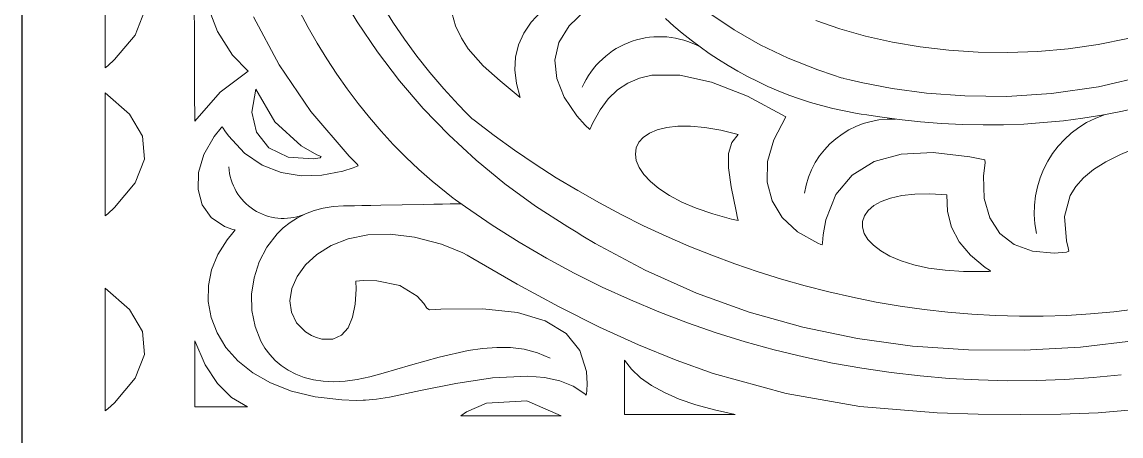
# Model space of a CAD drawing. Header units: inches. Extents: x 249 to 1192, y -18 to 440.
# Drawn here: x 695.657 to 696.212, y 263.928 to 264.137 of the extents above; entities that cross this region are included whole.
import ezdxf

# ---------------------------------------------------------------- set-up
doc = ezdxf.new("R2010")
doc.units = ezdxf.units.IN
doc.header["$MEASUREMENT"] = 0
doc.layers.add('KACA', color=141, linetype='Continuous', lineweight=30)
doc.layers.add('KUSEN', color=16, linetype='Continuous', lineweight=15)

# ---------------------------------------------------------------- blocks, each defined once
blk = doc.blocks.new('GORGA')
blk.add_lwpolyline([(366.59218, 151.19092), (367.59218, 151.19092), (367.59218, 149.19092), (366.59218, 149.19092)], close=True)
blk.add_lwpolyline([(366.59218, 151.19092), (367.59218, 151.19092), (367.59218, 149.19092), (366.59218, 149.19092)], close=True)
at = {"lineweight": 9}
for points in [[(367.0295, 149.28214), (367.05773, 149.27877), (367.08602, 149.27715), (367.11429, 149.2773), (367.14243, 149.27928), (367.17032, 149.2831), (367.19789, 149.2888), (367.22501, 149.29643), (367.25159, 149.30601), (367.27753, 149.31758), (367.30272, 149.33117), (367.30889, 149.33489), (367.31234, 149.33698), (367.31654, 149.33947), (367.33282, 149.34995), (367.34828, 149.36123), (367.36291, 149.37326), (367.37669, 149.386), (367.38959, 149.3994), (367.40161, 149.41341), (367.41272, 149.42799), (367.42291, 149.44308), (367.43216, 149.45866)], [(367.02409, 149.41604), (367.04863, 149.41027), (367.07233, 149.40688), (367.0949, 149.40548), (367.11602, 149.4057), (367.13539, 149.40716), (367.15269, 149.40949), (367.16762, 149.41231), (367.1741, 149.41379), (367.17708, 149.41452), (367.17744, 149.41461), (367.17846, 149.41491), (367.18245, 149.41615), (367.19028, 149.41881), (367.20526, 149.42477), (367.21933, 149.43156), (367.23252, 149.43912), (367.2448, 149.44739)], [(367.0295, 149.28214), (367.05773, 149.27877), (367.08602, 149.27715), (367.11429, 149.2773), (367.14243, 149.27928), (367.17032, 149.2831), (367.19789, 149.2888), (367.22501, 149.29643), (367.25159, 149.30601), (367.27753, 149.31758), (367.30272, 149.33117), (367.30889, 149.33489), (367.31234, 149.33698), (367.31654, 149.33947), (367.33282, 149.34995), (367.34828, 149.36123), (367.36291, 149.37326), (367.37669, 149.386), (367.38959, 149.3994), (367.40161, 149.41341), (367.41272, 149.42799), (367.42291, 149.44308), (367.43216, 149.45866)], [(367.02409, 149.41604), (367.04863, 149.41027), (367.07233, 149.40688), (367.0949, 149.40548), (367.11602, 149.4057), (367.13539, 149.40716), (367.15269, 149.40949), (367.16762, 149.41231), (367.1741, 149.41379), (367.17708, 149.41452), (367.17744, 149.41461), (367.17846, 149.41491), (367.18245, 149.41615), (367.19028, 149.41881), (367.20526, 149.42477), (367.21933, 149.43156), (367.23252, 149.43912), (367.2448, 149.44739)], [(367.30754, 149.44901), (367.31591, 149.44121), (367.32104, 149.43273), (367.32307, 149.42374), (367.32214, 149.41444), (367.31839, 149.40501), (367.31198, 149.39562), (367.30781, 149.391), (367.30549, 149.38872), (367.30386, 149.39215), (367.30024, 149.39872), (367.29609, 149.40424), (367.2914, 149.40872), (367.28618, 149.41219), (367.28043, 149.41465), (367.27416, 149.41614), (367.26006, 149.41626), (367.24392, 149.41269), (367.22577, 149.40557), (367.20645, 149.39506), (367.21253, 149.38354), (367.21566, 149.37251), (367.21593, 149.36214), (367.21342, 149.35264), (367.20824, 149.3442), (367.20048, 149.33701), (367.19023, 149.33126), (367.18877, 149.33065), (367.18808, 149.33045), (367.18802, 149.3315), (367.18765, 149.33555), (367.18627, 149.34309), (367.18113, 149.35591), (367.17293, 149.3657), (367.16188, 149.37249), (367.14816, 149.37628), (367.13197, 149.37708), (367.11349, 149.37491), (367.10854, 149.3739), (367.10601, 149.37332), (367.10587, 149.37182), (367.10664, 149.36538), (367.10625, 149.35377), (367.10344, 149.344), (367.09833, 149.3362), (367.09111, 149.33054), (367.0819, 149.32716), (367.07088, 149.32621), (367.06474, 149.3267), (367.06346, 149.32716), (367.06392, 149.32894), (367.06469, 149.33237), (367.06565, 149.34477), (367.06293, 149.3553), (367.06006, 149.35999), (367.05612, 149.36437), (367.05107, 149.36849), (367.04484, 149.37239), (367.0374, 149.37612), (367.02869, 149.37974)], [(367.47524, 149.44569), (367.46225, 149.4215), (367.44625, 149.39781), (367.42693, 149.37529), (367.42427, 149.37259), (367.42292, 149.37125), (367.42235, 149.37034), (367.42495, 149.36937), (367.43018, 149.36771), (367.4407, 149.3656), (367.45114, 149.36528), (367.46129, 149.36692), (367.47093, 149.37071), (367.47987, 149.37684), (367.48788, 149.38549), (367.48972, 149.38806), (367.49061, 149.38942), (367.49105, 149.39009), (367.49154, 149.38956), (367.49511, 149.38519), (367.50033, 149.37614), (367.50304, 149.36707), (367.50328, 149.35842), (367.50114, 149.35067), (367.49666, 149.34428), (367.48991, 149.3397), (367.4857, 149.33824), (367.48457, 149.33797), (367.48566, 149.33653), (367.48859, 149.33302), (367.49328, 149.32562), (367.49642, 149.31782), (367.49803, 149.3098), (367.4981, 149.30171), (367.49665, 149.29371), (367.49368, 149.28596), (367.48919, 149.27861), (367.48318, 149.27184), (367.47567, 149.26579), (367.46666, 149.26062), (367.45616, 149.2565), (367.44416, 149.25358), (367.43068, 149.25203), (367.42338, 149.25181), (367.41993, 149.25184), (367.41872, 149.25187), (367.41316, 149.2524), (367.40656, 149.25349), (367.39093, 149.25671), (367.37316, 149.26035), (367.35463, 149.2632), (367.33667, 149.26407), (367.32833, 149.26338), (367.32064, 149.26174), (367.31378, 149.25901), (367.3079, 149.25503), (367.30724, 149.25444), (367.30707, 149.25512), (367.30691, 149.25682), (367.30676, 149.26012), (367.30713, 149.26632), (367.31052, 149.27706), (367.31745, 149.28562), (367.32792, 149.29198), (367.34194, 149.29615), (367.3595, 149.29813), (367.3806, 149.29792), (367.38643, 149.29753), (367.38775, 149.29849), (367.38917, 149.30069), (367.39254, 149.30453), (367.40139, 149.30992), (367.41306, 149.31229), (367.41995, 149.31234), (367.42361, 149.31203), (367.42349, 149.30796), (367.42391, 149.30039), (367.42524, 149.2938), (367.42754, 149.28848), (367.43087, 149.28469), (367.43527, 149.2827), (367.4408, 149.28278), (367.44401, 149.28369), (367.44601, 149.28455), (367.44899, 149.28644), (367.45348, 149.29099), (367.45609, 149.29633), (367.45688, 149.3022), (367.45593, 149.30833), (367.4533, 149.31445), (367.44906, 149.32029), (367.4433, 149.32558), (367.43606, 149.33005), (367.42744, 149.33344), (367.41749, 149.33546), (367.40629, 149.33586), (367.39391, 149.33437), (367.38041, 149.33071), (367.37327, 149.32798), (367.36961, 149.32638), (367.36739, 149.32522), (367.36452, 149.3235), (367.34219, 149.31056), (367.32092, 149.29901), (367.30056, 149.28879), (367.28093, 149.27982), (367.26187, 149.27205), (367.24319, 149.26541), (367.20636, 149.25523), (367.16909, 149.24874), (367.13002, 149.24542), (367.1094, 149.24477), (367.08783, 149.24472), (367.06766, 149.24488), (367.04867, 149.24555), (367.01227, 149.24876)], [(367.30754, 149.44901), (367.31591, 149.44121), (367.32104, 149.43273), (367.32307, 149.42374), (367.32214, 149.41444), (367.31839, 149.40501), (367.31198, 149.39562), (367.30781, 149.391), (367.30549, 149.38872), (367.30386, 149.39215), (367.30024, 149.39872), (367.29609, 149.40424), (367.2914, 149.40872), (367.28618, 149.41219), (367.28043, 149.41465), (367.27416, 149.41614), (367.26006, 149.41626), (367.24392, 149.41269), (367.22577, 149.40557), (367.20645, 149.39506), (367.21253, 149.38354), (367.21566, 149.37251), (367.21593, 149.36214), (367.21342, 149.35264), (367.20824, 149.3442), (367.20048, 149.33701), (367.19023, 149.33126), (367.18877, 149.33065), (367.18808, 149.33045), (367.18802, 149.3315), (367.18765, 149.33555), (367.18627, 149.34309), (367.18113, 149.35591), (367.17293, 149.3657), (367.16188, 149.37249), (367.14816, 149.37628), (367.13197, 149.37708), (367.11349, 149.37491), (367.10854, 149.3739), (367.10601, 149.37332), (367.10587, 149.37182), (367.10664, 149.36538), (367.10625, 149.35377), (367.10344, 149.344), (367.09833, 149.3362), (367.09111, 149.33054), (367.0819, 149.32716), (367.07088, 149.32621), (367.06474, 149.3267), (367.06346, 149.32716), (367.06392, 149.32894), (367.06469, 149.33237), (367.06565, 149.34477), (367.06293, 149.3553), (367.06006, 149.35999), (367.05612, 149.36437), (367.05107, 149.36849), (367.04484, 149.37239), (367.0374, 149.37612), (367.02869, 149.37974)], [(367.47524, 149.44569), (367.46225, 149.4215), (367.44625, 149.39781), (367.42693, 149.37529), (367.42427, 149.37259), (367.42292, 149.37125), (367.42235, 149.37034), (367.42495, 149.36937), (367.43018, 149.36771), (367.4407, 149.3656), (367.45114, 149.36528), (367.46129, 149.36692), (367.47093, 149.37071), (367.47987, 149.37684), (367.48788, 149.38549), (367.48972, 149.38806), (367.49061, 149.38942), (367.49105, 149.39009), (367.49154, 149.38956), (367.49511, 149.38519), (367.50033, 149.37614), (367.50304, 149.36707), (367.50328, 149.35842), (367.50114, 149.35067), (367.49666, 149.34428), (367.48991, 149.3397), (367.4857, 149.33824), (367.48457, 149.33797), (367.48566, 149.33653), (367.48859, 149.33302), (367.49328, 149.32562), (367.49642, 149.31782), (367.49803, 149.3098), (367.4981, 149.30171), (367.49665, 149.29371), (367.49368, 149.28596), (367.48919, 149.27861), (367.48318, 149.27184), (367.47567, 149.26579), (367.46666, 149.26062), (367.45616, 149.2565), (367.44416, 149.25358), (367.43068, 149.25203), (367.42338, 149.25181), (367.41993, 149.25184), (367.41872, 149.25187), (367.41316, 149.2524), (367.40656, 149.25349), (367.39093, 149.25671), (367.37316, 149.26035), (367.35463, 149.2632), (367.33667, 149.26407), (367.32833, 149.26338), (367.32064, 149.26174), (367.31378, 149.25901), (367.3079, 149.25503), (367.30724, 149.25444), (367.30707, 149.25512), (367.30691, 149.25682), (367.30676, 149.26012), (367.30713, 149.26632), (367.31052, 149.27706), (367.31745, 149.28562), (367.32792, 149.29198), (367.34194, 149.29615), (367.3595, 149.29813), (367.3806, 149.29792), (367.38643, 149.29753), (367.38775, 149.29849), (367.38917, 149.30069), (367.39254, 149.30453), (367.40139, 149.30992), (367.41306, 149.31229), (367.41995, 149.31234), (367.42361, 149.31203), (367.42349, 149.30796), (367.42391, 149.30039), (367.42524, 149.2938), (367.42754, 149.28848), (367.43087, 149.28469), (367.43527, 149.2827), (367.4408, 149.28278), (367.44401, 149.28369), (367.44601, 149.28455), (367.44899, 149.28644), (367.45348, 149.29099), (367.45609, 149.29633), (367.45688, 149.3022), (367.45593, 149.30833), (367.4533, 149.31445), (367.44906, 149.32029), (367.4433, 149.32558), (367.43606, 149.33005), (367.42744, 149.33344), (367.41749, 149.33546), (367.40629, 149.33586), (367.39391, 149.33437), (367.38041, 149.33071), (367.37327, 149.32798), (367.36961, 149.32638), (367.36739, 149.32522), (367.36452, 149.3235), (367.34219, 149.31056), (367.32092, 149.29901), (367.30056, 149.28879), (367.28093, 149.27982), (367.26187, 149.27205), (367.24319, 149.26541), (367.20636, 149.25523), (367.16909, 149.24874), (367.13002, 149.24542), (367.1094, 149.24477), (367.08783, 149.24472), (367.06766, 149.24488), (367.04867, 149.24555), (367.01227, 149.24876)], [(367.45203, 149.44857), (367.44767, 149.44035), (367.44308, 149.4323), (367.43826, 149.42442), (367.43321, 149.41672), (367.42794, 149.40921), (367.42244, 149.40189), (367.41673, 149.39478), (367.4108, 149.38788), (367.40466, 149.3812), (367.39831, 149.37474), (367.39175, 149.36853), (367.38498, 149.36255), (367.37802, 149.35683), (367.37446, 149.35407), (367.37401, 149.35373), (367.37324, 149.35316), (367.37157, 149.35197), (367.36824, 149.34959), (367.35477, 149.34044), (367.34112, 149.33182), (367.3273, 149.32373), (367.31332, 149.31616), (367.2992, 149.3091), (367.28495, 149.30256), (367.27059, 149.29652), (367.25613, 149.29099), (367.24159, 149.28595), (367.22697, 149.2814), (367.2123, 149.27734), (367.19759, 149.27376), (367.18285, 149.27066), (367.16809, 149.26802), (367.15334, 149.26586), (367.1386, 149.26415), (367.12389, 149.2629), (367.10922, 149.2621), (367.09461, 149.26175), (367.08008, 149.26184), (367.06562, 149.26236), (367.05127, 149.26332), (367.03704, 149.26469)], [(367.45203, 149.44857), (367.44767, 149.44035), (367.44308, 149.4323), (367.43826, 149.42442), (367.43321, 149.41672), (367.42794, 149.40921), (367.42244, 149.40189), (367.41673, 149.39478), (367.4108, 149.38788), (367.40466, 149.3812), (367.39831, 149.37474), (367.39175, 149.36853), (367.38498, 149.36255), (367.37802, 149.35683), (367.37446, 149.35407), (367.37401, 149.35373), (367.37324, 149.35316), (367.37157, 149.35197), (367.36824, 149.34959), (367.35477, 149.34044), (367.34112, 149.33182), (367.3273, 149.32373), (367.31332, 149.31616), (367.2992, 149.3091), (367.28495, 149.30256), (367.27059, 149.29652), (367.25613, 149.29099), (367.24159, 149.28595), (367.22697, 149.2814), (367.2123, 149.27734), (367.19759, 149.27376), (367.18285, 149.27066), (367.16809, 149.26802), (367.15334, 149.26586), (367.1386, 149.26415), (367.12389, 149.2629), (367.10922, 149.2621), (367.09461, 149.26175), (367.08008, 149.26184), (367.06562, 149.26236), (367.05127, 149.26332), (367.03704, 149.26469)], [(367.02801, 149.39983), (367.03735, 149.39775), (367.04686, 149.39594), (367.05652, 149.39441), (367.06632, 149.39315), (367.07626, 149.39219), (367.08634, 149.39151), (367.09655, 149.39113), (367.10688, 149.39104), (367.11732, 149.39126), (367.12788, 149.39178), (367.13853, 149.39261), (367.14929, 149.39376), (367.16014, 149.39523), (367.16559, 149.39608), (367.16835, 149.39654), (367.17127, 149.39701), (367.17707, 149.3981), (367.1828, 149.39937), (367.18845, 149.40081), (367.19402, 149.40242), (367.19951, 149.40421), (367.20493, 149.40615), (367.21026, 149.40826), (367.21551, 149.41053), (367.22067, 149.41295), (367.22575, 149.41552), (367.23074, 149.41824), (367.23564, 149.4211), (367.24045, 149.42409), (367.24516, 149.42723), (367.24978, 149.43049), (367.25431, 149.43388), (367.25874, 149.4374), (367.26307, 149.44103), (367.2673, 149.44478)], [(367.02801, 149.39983), (367.03735, 149.39775), (367.04686, 149.39594), (367.05652, 149.39441), (367.06632, 149.39315), (367.07626, 149.39219), (367.08634, 149.39151), (367.09655, 149.39113), (367.10688, 149.39104), (367.11732, 149.39126), (367.12788, 149.39178), (367.13853, 149.39261), (367.14929, 149.39376), (367.16014, 149.39523), (367.16559, 149.39608), (367.16835, 149.39654), (367.17127, 149.39701), (367.17707, 149.3981), (367.1828, 149.39937), (367.18845, 149.40081), (367.19402, 149.40242), (367.19951, 149.40421), (367.20493, 149.40615), (367.21026, 149.40826), (367.21551, 149.41053), (367.22067, 149.41295), (367.22575, 149.41552), (367.23074, 149.41824), (367.23564, 149.4211), (367.24045, 149.42409), (367.24516, 149.42723), (367.24978, 149.43049), (367.25431, 149.43388), (367.25874, 149.4374), (367.26307, 149.44103), (367.2673, 149.44478)], [(367.19134, 149.44381), (367.17911, 149.43954), (367.16617, 149.43588), (367.15263, 149.43286), (367.13858, 149.4305), (367.12412, 149.42883), (367.10933, 149.42787), (367.09431, 149.42766), (367.07915, 149.42821), (367.06395, 149.42956), (367.0488, 149.43173), (367.03379, 149.43475)], [(367.41035, 149.45175), (367.40489, 149.44299), (367.39905, 149.43435), (367.39283, 149.42585), (367.38622, 149.41749), (367.37922, 149.40929), (367.37183, 149.40124), (367.36798, 149.39729), (367.36602, 149.39532), (367.36503, 149.39435), (367.3638, 149.39337), (367.35373, 149.38567), (367.34345, 149.37827), (367.333, 149.37116), (367.32237, 149.36434), (367.31157, 149.35783), (367.30062, 149.35161), (367.28953, 149.3457), (367.2783, 149.34009), (367.26694, 149.3348), (367.25547, 149.32981), (367.2439, 149.32514), (367.23223, 149.32079), (367.22048, 149.31676), (367.20865, 149.31305), (367.19676, 149.30967), (367.18481, 149.30662), (367.17282, 149.3039), (367.1608, 149.30151), (367.14875, 149.29946), (367.13668, 149.29775), (367.12461, 149.29638), (367.11255, 149.29536), (367.1005, 149.29469), (367.08848, 149.29436), (367.07649, 149.29439), (367.06455, 149.29478), (367.05266, 149.29552), (367.04084, 149.29663), (367.02909, 149.2981)], [(367.19134, 149.44381), (367.17911, 149.43954), (367.16617, 149.43588), (367.15263, 149.43286), (367.13858, 149.4305), (367.12412, 149.42883), (367.10933, 149.42787), (367.09431, 149.42766), (367.07915, 149.42821), (367.06395, 149.42956), (367.0488, 149.43173), (367.03379, 149.43475)], [(367.41035, 149.45175), (367.40489, 149.44299), (367.39905, 149.43435), (367.39283, 149.42585), (367.38622, 149.41749), (367.37922, 149.40929), (367.37183, 149.40124), (367.36798, 149.39729), (367.36602, 149.39532), (367.36503, 149.39435), (367.3638, 149.39337), (367.35373, 149.38567), (367.34345, 149.37827), (367.333, 149.37116), (367.32237, 149.36434), (367.31157, 149.35783), (367.30062, 149.35161), (367.28953, 149.3457), (367.2783, 149.34009), (367.26694, 149.3348), (367.25547, 149.32981), (367.2439, 149.32514), (367.23223, 149.32079), (367.22048, 149.31676), (367.20865, 149.31305), (367.19676, 149.30967), (367.18481, 149.30662), (367.17282, 149.3039), (367.1608, 149.30151), (367.14875, 149.29946), (367.13668, 149.29775), (367.12461, 149.29638), (367.11255, 149.29536), (367.1005, 149.29469), (367.08848, 149.29436), (367.07649, 149.29439), (367.06455, 149.29478), (367.05266, 149.29552), (367.04084, 149.29663), (367.02909, 149.2981)], [(367.37492, 149.44728), (367.37333, 149.44117), (367.37018, 149.43485), (367.36681, 149.42951), (367.35935, 149.42084), (367.35068, 149.41326), (367.34059, 149.40488), (367.3425, 149.412), (367.34328, 149.41882), (367.34291, 149.42534), (367.34141, 149.43155), (367.33878, 149.43746), (367.335, 149.44307), (367.33008, 149.44837)], [(367.37492, 149.44728), (367.37333, 149.44117), (367.37018, 149.43485), (367.36681, 149.42951), (367.35935, 149.42084), (367.35068, 149.41326), (367.34059, 149.40488), (367.3425, 149.412), (367.34328, 149.41882), (367.34291, 149.42534), (367.34141, 149.43155), (367.33878, 149.43746), (367.335, 149.44307), (367.33008, 149.44837)], [(367.32544, 149.27317), (367.33185, 149.27588), (367.33852, 149.27761), (367.34541, 149.27847), (367.35246, 149.27857), (367.35965, 149.27803), (367.36691, 149.27696), (367.38153, 149.27364), (367.39595, 149.26952), (367.40985, 149.26548), (367.41649, 149.26376), (367.42286, 149.2624), (367.42893, 149.2615), (367.43465, 149.26118), (367.44003, 149.26143), (367.44503, 149.26217), (367.44964, 149.26337), (367.45388, 149.26499), (367.45774, 149.26699), (367.46123, 149.26936), (367.46435, 149.27204), (367.4671, 149.27502), (367.46949, 149.27826), (367.47152, 149.28173), (367.47449, 149.28922), (367.47605, 149.29723), (367.47621, 149.30551), (367.475, 149.31379), (367.47243, 149.32181), (367.46853, 149.32932), (367.46332, 149.33606), (367.46022, 149.33905), (367.45681, 149.34176), (367.45308, 149.34415), (367.44903, 149.34618), (367.44468, 149.34782), (367.44001, 149.34904), (367.43503, 149.34981), (367.42975, 149.3501), (367.42909, 149.35011), (367.42721, 149.35014), (367.42428, 149.3502), (367.42049, 149.35027), (367.41601, 149.35035), (367.411, 149.35044), (367.40012, 149.35064), (367.38924, 149.35085), (367.38424, 149.35094), (367.37975, 149.35102), (367.37596, 149.35109), (367.37304, 149.35114), (367.37116, 149.35118), (367.37049, 149.35119)], [(367.32544, 149.27317), (367.33185, 149.27588), (367.33852, 149.27761), (367.34541, 149.27847), (367.35246, 149.27857), (367.35965, 149.27803), (367.36691, 149.27696), (367.38153, 149.27364), (367.39595, 149.26952), (367.40985, 149.26548), (367.41649, 149.26376), (367.42286, 149.2624), (367.42893, 149.2615), (367.43465, 149.26118), (367.44003, 149.26143), (367.44503, 149.26217), (367.44964, 149.26337), (367.45388, 149.26499), (367.45774, 149.26699), (367.46123, 149.26936), (367.46435, 149.27204), (367.4671, 149.27502), (367.46949, 149.27826), (367.47152, 149.28173), (367.47449, 149.28922), (367.47605, 149.29723), (367.47621, 149.30551), (367.475, 149.31379), (367.47243, 149.32181), (367.46853, 149.32932), (367.46332, 149.33606), (367.46022, 149.33905), (367.45681, 149.34176), (367.45308, 149.34415), (367.44903, 149.34618), (367.44468, 149.34782), (367.44001, 149.34904), (367.43503, 149.34981), (367.42975, 149.3501), (367.42909, 149.35011), (367.42721, 149.35014), (367.42428, 149.3502), (367.42049, 149.35027), (367.41601, 149.35035), (367.411, 149.35044), (367.40012, 149.35064), (367.38924, 149.35085), (367.38424, 149.35094), (367.37975, 149.35102), (367.37596, 149.35109), (367.37304, 149.35114), (367.37116, 149.35118), (367.37049, 149.35119)]]:
    blk.add_lwpolyline(points, dxfattribs=at)
for points in [[(367.55009, 149.48199), (367.53787, 149.47123), (367.53129, 149.46006), (367.53036, 149.44848), (367.53505, 149.43649), (367.54539, 149.42409), (367.54885, 149.42093), (367.55009, 149.41991), (367.55009, 149.42056), (367.55009, 149.42957), (367.55009, 149.46233), (367.55009, 149.47625), (367.55009, 149.48199)], [(367.55009, 149.48199), (367.53787, 149.47123), (367.53129, 149.46006), (367.53036, 149.44848), (367.53505, 149.43649), (367.54539, 149.42409), (367.54885, 149.42093), (367.55009, 149.41991), (367.55009, 149.42056), (367.55009, 149.42957), (367.55009, 149.46233), (367.55009, 149.47625), (367.55009, 149.48199)], [(367.50528, 149.46911), (367.49338, 149.43835), (367.48585, 149.42628), (367.47789, 149.41817), (367.49206, 149.40762), (367.50493, 149.39288), (367.50494, 149.39616), (367.50498, 149.40479), (367.5051, 149.431), (367.50522, 149.4572), (367.50526, 149.46583), (367.50528, 149.46911)], [(367.50528, 149.46911), (367.49338, 149.43835), (367.48585, 149.42628), (367.47789, 149.41817), (367.49206, 149.40762), (367.50493, 149.39288), (367.50494, 149.39616), (367.50498, 149.40479), (367.5051, 149.431), (367.50522, 149.4572), (367.50526, 149.46583), (367.50528, 149.46911)], [(367.47404, 149.40908), (367.47604, 149.39748), (367.47369, 149.38737), (367.46745, 149.37954), (367.45778, 149.3748), (367.44514, 149.37396), (367.44157, 149.37446), (367.44107, 149.375), (367.44321, 149.37596), (367.4512, 149.38048), (367.46445, 149.39267), (367.47404, 149.40908)], [(367.47404, 149.40908), (367.47604, 149.39748), (367.47369, 149.38737), (367.46745, 149.37954), (367.45778, 149.3748), (367.44514, 149.37396), (367.44157, 149.37446), (367.44107, 149.375), (367.44321, 149.37596), (367.4512, 149.38048), (367.46445, 149.39267), (367.47404, 149.40908)], [(367.55009, 149.40722), (367.53787, 149.39646), (367.53129, 149.38529), (367.53036, 149.37371), (367.53505, 149.36172), (367.54539, 149.34932), (367.54885, 149.34616), (367.55009, 149.34514), (367.55009, 149.34579), (367.55009, 149.3548), (367.55009, 149.38756), (367.55009, 149.40149), (367.55009, 149.40722)], [(367.55009, 149.40722), (367.53787, 149.39646), (367.53129, 149.38529), (367.53036, 149.37371), (367.53505, 149.36172), (367.54539, 149.34932), (367.54885, 149.34616), (367.55009, 149.34514), (367.55009, 149.34579), (367.55009, 149.3548), (367.55009, 149.38756), (367.55009, 149.40149), (367.55009, 149.40722)], [(367.23052, 149.38614), (367.23931, 149.38833), (367.24733, 149.38972), (367.25456, 149.39039), (367.261, 149.39038), (367.26662, 149.38976), (367.27142, 149.38857), (367.27537, 149.38689), (367.27846, 149.38477), (367.28068, 149.38226), (367.28202, 149.37943), (367.28245, 149.37633), (367.28196, 149.37302), (367.28055, 149.36956), (367.27818, 149.36601), (367.27486, 149.36242), (367.27056, 149.35886), (367.26527, 149.35538), (367.25897, 149.35204), (367.25165, 149.3489), (367.2433, 149.34602), (367.23389, 149.34345), (367.23137, 149.34287), (367.23054, 149.34275), (367.23059, 149.34298), (367.2308, 149.3439), (367.2316, 149.34744), (367.23412, 149.35973), (367.23544, 149.36934), (367.23539, 149.37667), (367.2338, 149.38214), (367.23052, 149.38614)], [(367.23052, 149.38614), (367.23931, 149.38833), (367.24733, 149.38972), (367.25456, 149.39039), (367.261, 149.39038), (367.26662, 149.38976), (367.27142, 149.38857), (367.27537, 149.38689), (367.27846, 149.38477), (367.28068, 149.38226), (367.28202, 149.37943), (367.28245, 149.37633), (367.28196, 149.37302), (367.28055, 149.36956), (367.27818, 149.36601), (367.27486, 149.36242), (367.27056, 149.35886), (367.26527, 149.35538), (367.25897, 149.35204), (367.25165, 149.3489), (367.2433, 149.34602), (367.23389, 149.34345), (367.23137, 149.34287), (367.23054, 149.34275), (367.23059, 149.34298), (367.2308, 149.3439), (367.2316, 149.34744), (367.23412, 149.35973), (367.23544, 149.36934), (367.23539, 149.37667), (367.2338, 149.38214), (367.23052, 149.38614)], [(367.12516, 149.3557), (367.13368, 149.35621), (367.14124, 149.35607), (367.14786, 149.35534), (367.15354, 149.35409), (367.15827, 149.35238), (367.16205, 149.35028), (367.16489, 149.34785), (367.16679, 149.34517), (367.16775, 149.3423), (367.16777, 149.3393), (367.16686, 149.33624), (367.16501, 149.33318), (367.16223, 149.3302), (367.15851, 149.32736), (367.15387, 149.32472), (367.14829, 149.32236), (367.14179, 149.32033), (367.13436, 149.31871), (367.126, 149.31755), (367.11672, 149.31693), (367.10652, 149.31692), (367.10383, 149.31702), (367.10296, 149.31709), (367.1031, 149.31718), (367.10365, 149.31754), (367.1058, 149.319), (367.11325, 149.3252), (367.11891, 149.33198), (367.12278, 149.33932), (367.12487, 149.34722), (367.12516, 149.3557)], [(367.12516, 149.3557), (367.13368, 149.35621), (367.14124, 149.35607), (367.14786, 149.35534), (367.15354, 149.35409), (367.15827, 149.35238), (367.16205, 149.35028), (367.16489, 149.34785), (367.16679, 149.34517), (367.16775, 149.3423), (367.16777, 149.3393), (367.16686, 149.33624), (367.16501, 149.33318), (367.16223, 149.3302), (367.15851, 149.32736), (367.15387, 149.32472), (367.14829, 149.32236), (367.14179, 149.32033), (367.13436, 149.31871), (367.126, 149.31755), (367.11672, 149.31693), (367.10652, 149.31692), (367.10383, 149.31702), (367.10296, 149.31709), (367.1031, 149.31718), (367.10365, 149.31754), (367.1058, 149.319), (367.11325, 149.3252), (367.11891, 149.33198), (367.12278, 149.33932), (367.12487, 149.34722), (367.12516, 149.3557)], [(367.55009, 149.30852), (367.53787, 149.29776), (367.53129, 149.28659), (367.53036, 149.27501), (367.53505, 149.26302), (367.54539, 149.25062), (367.54885, 149.24746), (367.55009, 149.24645), (367.55009, 149.2471), (367.55009, 149.25611), (367.55009, 149.28887), (367.55009, 149.30279), (367.55009, 149.30852)], [(367.55009, 149.30852), (367.53787, 149.29776), (367.53129, 149.28659), (367.53036, 149.27501), (367.53505, 149.26302), (367.54539, 149.25062), (367.54885, 149.24746), (367.55009, 149.24645), (367.55009, 149.2471), (367.55009, 149.25611), (367.55009, 149.28887), (367.55009, 149.30279), (367.55009, 149.30852)], [(367.47824, 149.24858), (367.47938, 149.24858), (367.48241, 149.24858), (367.49158, 149.24858), (367.50076, 149.24858), (367.50378, 149.24858), (367.50493, 149.24858), (367.50493, 149.25002), (367.50493, 149.25379), (367.50493, 149.26525), (367.50493, 149.27671), (367.50493, 149.28049), (367.50493, 149.28192), (367.49968, 149.26984), (367.49348, 149.26026), (367.48633, 149.25317), (367.47824, 149.24858)], [(367.47824, 149.24858), (367.47938, 149.24858), (367.48241, 149.24858), (367.49158, 149.24858), (367.50076, 149.24858), (367.50378, 149.24858), (367.50493, 149.24858), (367.50493, 149.25002), (367.50493, 149.25379), (367.50493, 149.26525), (367.50493, 149.27671), (367.50493, 149.28049), (367.50493, 149.28192), (367.49968, 149.26984), (367.49348, 149.26026), (367.48633, 149.25317), (367.47824, 149.24858)], [(367.2879, 149.27212), (367.2879, 149.27095), (367.2879, 149.26784), (367.2879, 149.25843), (367.2879, 149.24901), (367.2879, 149.24591), (367.2879, 149.24473), (367.28727, 149.24473), (367.2855, 149.24473), (367.27918, 149.24473), (367.27024, 149.24473), (367.25999, 149.24473), (367.24974, 149.24473), (367.24079, 149.24473), (367.23447, 149.24473), (367.2327, 149.24473), (367.23207, 149.24473), (367.24246, 149.24698), (367.25188, 149.24956), (367.26032, 149.25247), (367.26778, 149.25573), (367.27428, 149.25932), (367.27979, 149.26325), (367.28433, 149.26752), (367.2879, 149.27212)], [(367.2879, 149.27212), (367.2879, 149.27095), (367.2879, 149.26784), (367.2879, 149.25843), (367.2879, 149.24901), (367.2879, 149.24591), (367.2879, 149.24473), (367.28727, 149.24473), (367.2855, 149.24473), (367.27918, 149.24473), (367.27024, 149.24473), (367.25999, 149.24473), (367.24974, 149.24473), (367.24079, 149.24473), (367.23447, 149.24473), (367.2327, 149.24473), (367.23207, 149.24473), (367.24246, 149.24698), (367.25188, 149.24956), (367.26032, 149.25247), (367.26778, 149.25573), (367.27428, 149.25932), (367.27979, 149.26325), (367.28433, 149.26752), (367.2879, 149.27212)], [(367.31984, 149.24403), (367.33722, 149.25159), (367.35754, 149.25035), (367.36779, 149.24605), (367.37055, 149.24403), (367.36311, 149.24403), (367.33607, 149.24403), (367.32457, 149.24403), (367.31984, 149.24403)], [(367.31984, 149.24403), (367.33722, 149.25159), (367.35754, 149.25035), (367.36779, 149.24605), (367.37055, 149.24403), (367.36311, 149.24403), (367.33607, 149.24403), (367.32457, 149.24403), (367.31984, 149.24403)]]:
    blk.add_lwpolyline(points, close=True, dxfattribs=at)
for points in [[(367.30927, 149.41007, 0.438897), (367.24978, 149.43049)], [(367.30927, 149.41007, 0.438897), (367.24978, 149.43049)], [(367.07983, 149.33613, 0.381336), (367.04567, 149.39615)], [(367.07983, 149.33613, 0.381336), (367.04567, 149.39615)], [(367.19705, 149.35654, 0.38288), (367.15109, 149.39398)], [(367.19705, 149.35654, 0.38288), (367.15109, 149.39398)], [(367.48768, 149.36979, -0.510528), (367.45018, 149.34565)], [(367.48768, 149.36979, -0.510528), (367.45018, 149.34565)]]:
    blk.add_lwpolyline(points, format="xyb", dxfattribs=at)
blk = doc.blocks.new('POTONGAN AA')
at = {"layer": 'KACA', "xscale": -1}
blk.add_blockref('GORGA', (1058.73011, -20.78759), dxfattribs=at)

msp = doc.modelspace()

# ---------------------------------------------------------------- block references
at = {"layer": 'KUSEN'}
msp.add_blockref('POTONGAN AA', (4.51886, 135.48142), dxfattribs=at)

doc.saveas('drawing.dxf')
